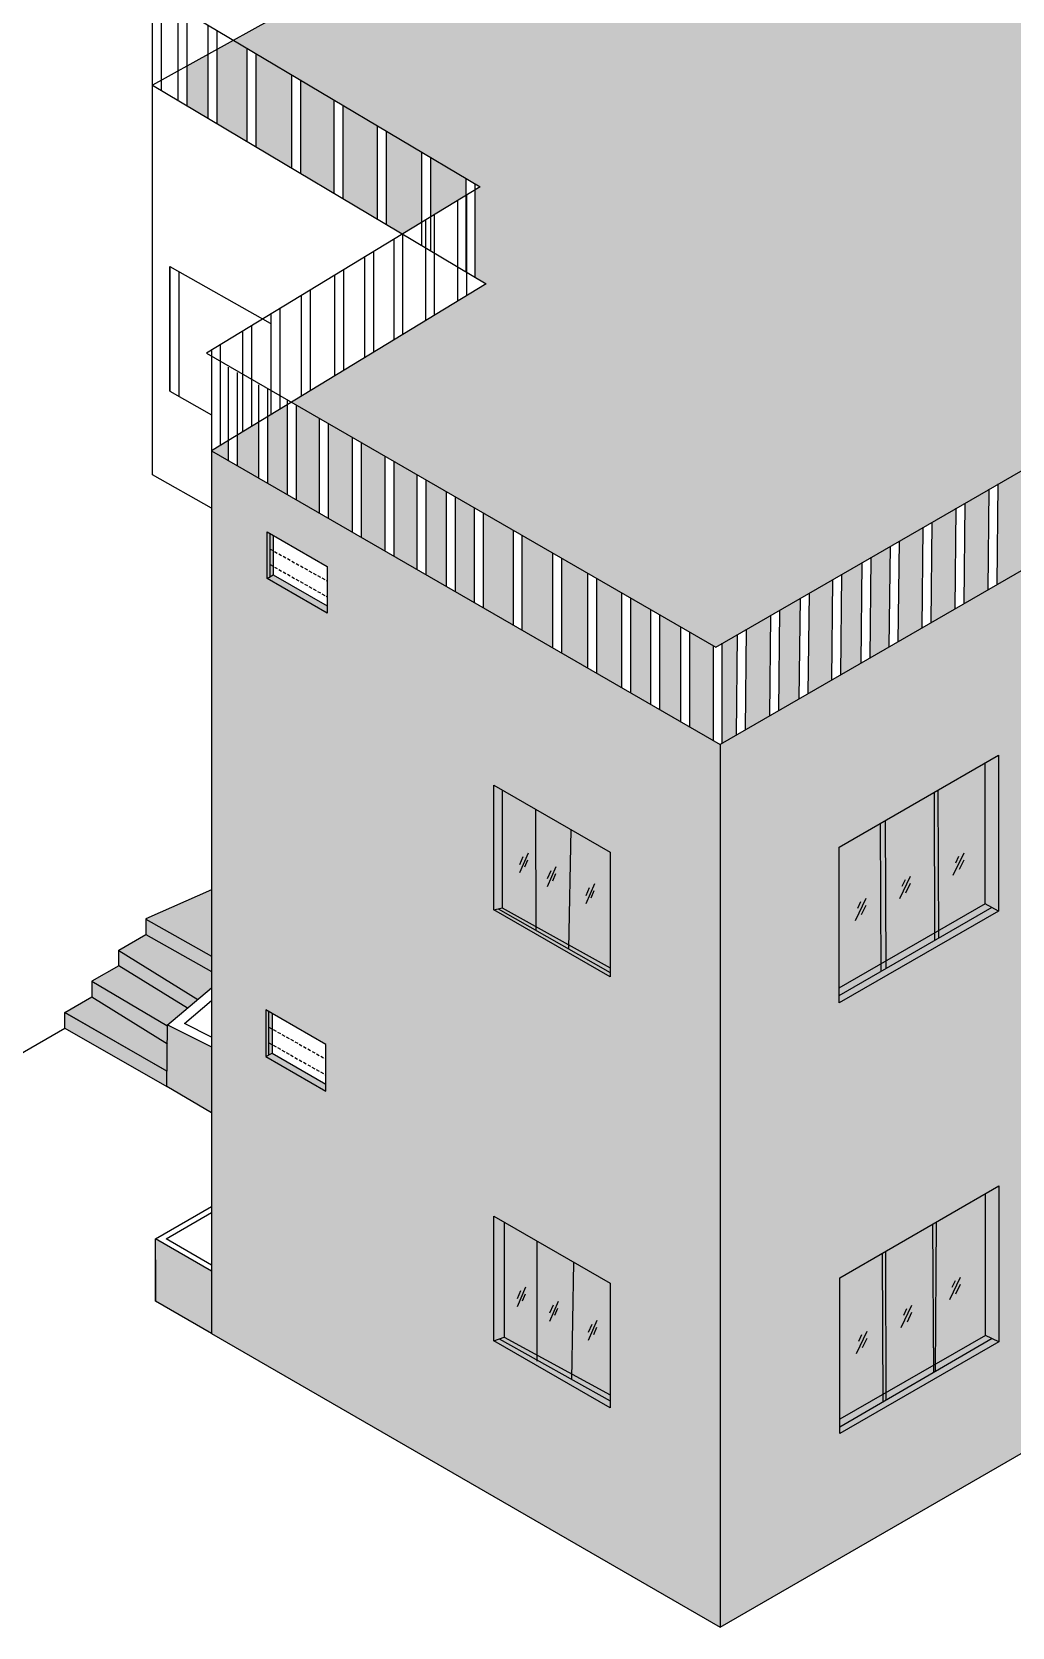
# Model space of a CAD drawing. Header units: millimetres. Extents: x -938220 to 926261, y -44187 to 232552.
# Drawn here: x 865275 to 874713, y 20894 to 36257 of the extents above; entities that cross this region are included whole.
import ezdxf

# ---------------------------------------------------------------- set-up
doc = ezdxf.new("R2010")
doc.units = ezdxf.units.MM
doc.linetypes.add('HIDDEN', pattern=[9.525, 6.35, -3.175])
doc.layers.add('R1', color=220, linetype='Continuous')
doc.layers.add('VENTILATOR', color=130, linetype='Continuous')
doc.layers.add('walls', color=7, linetype='Continuous', true_color=0xf8ce8b)
doc.layers.add('WINDOWS', color=7, linetype='Continuous', true_color=0xd4e480)

msp = doc.modelspace()

# ---------------------------------------------------------------- hatches: boundary and pattern name
at = {"layer": 'walls', "ltscale": 5, "true_color": 0xf8f6b0, "transparency": 33554610}
h = msp.add_hatch(color=51, dxfattribs=at)
h.dxf.hatch_style = 1
h.paths.add_polyline_path([(871902.2, 29393.8), (867005, 32221.1), (867005, 23721.1), (871902.2, 20893.8)])
h.paths.add_polyline_path([(869724.2, 29002.4), (870841.6, 28357.2), (870841.6, 27157.2), (869724.2, 27802.4)], flags=16)
h.paths.add_polyline_path([(870443, 27464.7), (870442.3, 27425.9), (870126.2, 27605.9), (870126.2, 27641.9)], flags=0)
h.paths.add_polyline_path([(868105.4, 26504.1), (868105.4, 26054.1), (867526.9, 26388.1), (867526.9, 26838.1)], flags=16)
h.paths.add_polyline_path([(867586.9, 26654.5), (867586.9, 26504.2), (867556.9, 26521.1), (867556.9, 26671.3)], flags=0)
h.paths.add_polyline_path([(868117.2, 30659.6), (867538.7, 30993.6), (867538.7, 31443.6), (868117.2, 31109.6)], flags=16)
h.paths.add_polyline_path([(867568.7, 31126.6), (867568.7, 31276.8), (867598.7, 31260), (867598.7, 31109.7)], flags=0)
h.paths.add_polyline_path([(869724.2, 24851.2), (870841.6, 24206.1), (870841.6, 23006.1), (869724.2, 23651.2)], flags=16)
h.paths.add_polyline_path([(870472, 23333.3), (870471, 23278.8), (870135.3, 23466.7), (870135.3, 23516.8)], flags=0)
h.paths.add_polyline_path([(863791.1, 34122.5), (863791.1, 38772.5), (859588.3, 41198.9), (859588.3, 36548.9), (859588.3, 28048.9), (863791.1, 25622.5)])
h.paths.add_polyline_path([(862770.1, 30094.8), (862770.1, 30544.8), (863348.6, 30210.8), (863348.6, 29760.8)], flags=16)
h.paths.add_polyline_path([(861471.7, 30861.6), (860893.2, 31195.6), (860893.2, 31645.6), (861471.7, 31311.6)], flags=16)
h.paths.add_polyline_path([(862800.1, 30378), (862830.1, 30361.2), (862830.1, 30210.9), (862800.1, 30227.8)], flags=0)
h.paths.add_polyline_path([(860923.2, 31328.6), (860923.2, 31478.8), (860953.2, 31462), (860953.2, 31311.7)], flags=0)
h.paths.add_polyline_path([(861484.5, 32604.1), (860520.3, 33160.8), (860520.3, 34360.8), (861484.5, 33804.1)], flags=16)
h.paths.add_polyline_path([(863348.6, 33527.9), (862770.1, 33861.9), (862770.1, 34311.9), (863348.6, 33977.9)], flags=16)
h.paths.add_polyline_path([(862800.1, 34145.1), (862830.1, 34128.3), (862830.1, 33978), (862800.1, 33995)], flags=0)
h.paths.add_polyline_path([(863348.6, 35477.4), (862770.1, 35811.4), (862770.1, 36811.9), (863348.6, 36477.9)], flags=16)
h.paths.add_polyline_path([(862826.9, 35823.6), (862874.3, 35841.2), (863059.4, 35733.5), (863059.4, 35687)], flags=0)
h.paths.add_polyline_path([(861484.5, 36397.5), (860520.3, 36954.2), (860520.3, 38110.8), (861484.5, 37554.1)], flags=16)
at = {"layer": 'walls', "ltscale": 5, "transparency": 33554610}
h = msp.add_hatch(color=30, dxfattribs=at)
h.dxf.hatch_style = 1
h.paths.add_polyline_path([(884005.7, 36381.7), (880257.6, 34217.8), (880257.5, 34211.4), (880252, 34214.6), (880252, 25714.6), (884005.7, 27881.7)])
h.paths.add_polyline_path([(882806.2, 29889.2), (882806.2, 28389.2), (881274.1, 27504.6), (881274.1, 29004.6)], flags=16)
h.paths.add_polyline_path([(882222.8, 28111.2), (881752.1, 27846.1), (881751.8, 27900), (882223.2, 28163.6)], flags=0)
h.paths.add_polyline_path([(881269.6, 31652), (881269.6, 33152), (882801.7, 34036.6), (882801.7, 32536.6)], flags=16)
h.paths.add_polyline_path([(875655.8, 31560.9), (871902.2, 29393.8), (871902.2, 20893.8), (875655.8, 23060.9)])
h.paths.add_polyline_path([(873048.4, 26905.5), (873048.4, 28405.5), (874580.5, 29290.1), (874580.5, 27790.1)], flags=16)
h.paths.add_polyline_path([(874584.6, 25142.5), (874584.6, 23642.5), (873052.6, 22757.9), (873052.6, 24257.9)], flags=16)
h.paths.add_polyline_path([(873972.6, 23354.7), (873469.6, 23062.4), (873469.2, 23135.9), (873973, 23425.6)], flags=0)
at = {"layer": 'walls', "ltscale": 5, "true_color": 0xf8f6b0, "transparency": 33554610}
h = msp.add_hatch(color=51, dxfattribs=at)
h.dxf.hatch_style = 1
h.paths.add_polyline_path([(867005, 24321.1), (866466.1, 24632.2), (866466.1, 24032.2), (867005, 23721.1)])
h.paths.add_polyline_path([(867005, 26483.5), (866581.2, 26695.3), (866573.8, 26098.9), (867005, 25846.5)])
at = {"layer": 'WINDOWS', "ltscale": 5, "true_color": 0xfeeab9, "transparency": 33554610}
h = msp.add_hatch(color=254, dxfattribs=at)
h.dxf.hatch_style = 1
h.set_gradient(color1=(128, 128, 128), color2=(128, 128, 128), tint=1)
h.paths.add_polyline_path([(872112.7, 43634.7), (872162.7, 43605.8), (872159.9, 42752.6), (872600.9, 42919.8), (872600.9, 43095.2), (872600.9, 43916.5), (872650.9, 43945.4), (875003.4, 45303.6), (871652.2, 47264), (860629.6, 40655.4), (863791.1, 38830.2)])
h.paths.add_polyline_path([(879152, 34945.4), (879848.5, 35347.5), (880286.9, 35094.4), (883261.1, 36811.6), (879108.5, 39209.1), (875894.6, 37353.5), (872683.8, 39207.3), (867218.3, 36176.8), (869589.9, 34765.9), (869543.1, 34737.4), (869543.1, 33893.7), (869649.2, 33830.6), (867775.7, 32690.2), (871859.4, 30332.5), (875283.8, 32309.5), (875283.8, 32712.1), (876050.6, 33154.8), (876050.6, 33143.4, 0.2188045)])
h = msp.add_hatch(color=254, dxfattribs=at)
h.dxf.hatch_style = 1
h.set_gradient(color1=(0, 255, 255), color2=(0, 255, 191), tint=1)
h.paths.add_polyline_path([(881755.9, 33432.8), (881269.6, 33152), (881269.6, 31789.7), (881762.2, 32071.5)])
h.paths.add_polyline_path([(882254.1, 33720.4), (881790.4, 33452.7), (881796.7, 32091.2), (882253.5, 32352.6)])
h.paths.add_polyline_path([(882673.1, 33962.4), (882276.8, 33733.6), (882267.7, 32360.8), (882673.1, 32592.7)])
h.paths.add_polyline_path([(882677.6, 29815), (882232.5, 29557.9), (882223.2, 28163.6), (882677.6, 28417.7)])
h.paths.add_polyline_path([(882181.7, 29528.6), (881791.2, 29303.2), (881797.6, 27925.6), (882172.4, 28135.2)])
h.paths.add_polyline_path([(881745, 29276.5), (881274.1, 29004.6), (881274.1, 27633), (881751.8, 27900)])
h.paths.add_polyline_path([(869803.9, 28956.3), (869803.9, 27822.1), (870841.6, 27241.8), (870841.6, 28357.2)])
h.paths.add_polyline_path([(870135.3, 24613.9), (869822.7, 24794.3), (869822.7, 23687.2), (870135.3, 23516.8)])
h.paths.add_polyline_path([(870491, 24408.5), (870135.3, 24613.9), (870135.3, 23516.8), (870472, 23333.3)])
h.paths.add_polyline_path([(870841.6, 24206.1), (870491, 24408.5), (870472, 23333.3), (870841.6, 23131.9)])
h.paths.add_polyline_path([(860839.7, 37926.5), (860673.6, 38022.4), (860673.6, 36977.1), (860839.7, 36878.9)])
h.paths.add_polyline_path([(861150.7, 37746.9), (860839.7, 37926.5), (860839.7, 36878.9), (861142.3, 36700.1)])
h.paths.add_polyline_path([(861484.5, 37554.1), (861150.7, 37746.9), (861142.3, 36700.1), (861484.5, 36497.9)])
h.paths.add_polyline_path([(860925.9, 34126.6), (860613.4, 34307.1), (860613.4, 33214.5), (860925.9, 33036.6)])
h.paths.add_polyline_path([(861230.2, 33951), (860925.9, 34126.6), (860925.9, 33036.6), (861211.2, 32874.2)])
h.paths.add_polyline_path([(861484.5, 33804.1), (861230.2, 33951), (861211.2, 32874.2), (861484.5, 32718.6)])
at = {"layer": 'WINDOWS', "ltscale": 5, "transparency": 33554610}
h = msp.add_hatch(color=6, dxfattribs=at)
h.dxf.hatch_style = 1
h.set_gradient(color1=(128, 128, 128), color2=(128, 128, 128), tint=1)
h.paths.add_polyline_path([(872068.6, 30453.2), (871922.7, 30369), (871922.7, 29405.6), (872058.4, 29483.9)])
h.paths.add_polyline_path([(876468, 33204.2, -0.0124491), (876257.2, 33168.3), (876257.2, 32389.7), (876388.4, 32453.2, 0.0046569), (876468, 32461.2)])
h.paths.add_polyline_path([(876774, 33276, -0.0131498), (876554.6, 33222.2), (876554.6, 32471.5, 0.0129253), (876774, 32505.7)])
h.paths.add_polyline_path([(877062.3, 33365.9, -0.0123471), (876860.6, 33300.7), (876860.6, 32522.5, 0.0120531), (877062.3, 32568.7)])
h.paths.add_polyline_path([(877333.4, 33471.4, -0.0115735), (877149, 33397.3), (877149, 32591.8, 0.0112166), (877333.4, 32647.3)])
h.paths.add_polyline_path([(877594.3, 33593.8, -0.0112674), (877420, 33509.7), (877420, 32676.6, 0.0108346), (877594.3, 32741.8)])
h.paths.add_polyline_path([(877914.3, 33774.9, -0.0157156), (877680.9, 33639.3), (877680.9, 32777.5, 0.0149588), (877914.3, 32884.9)])
h.paths.add_polyline_path([(878178.8, 33954, -0.0126171), (878000.9, 33830.4), (878000.9, 32929.2, 0.0118593), (878178.8, 33028.3)])
h.paths.add_polyline_path([(878398.2, 34125.8, -0.0099149), (878265.5, 34019.1), (878265.5, 33080.6, 0.0091975), (878398.2, 33166.3)])
h.paths.add_polyline_path([(878685.1, 34389.1, -0.0160268), (878484.8, 34200.3), (878484.8, 33226.1, 0.0146007), (878685.1, 33376.9)])
h.paths.add_polyline_path([(878971.9, 34707.7, -0.0177167), (878771.7, 34478.7), (878771.7, 33448.1, 0.0156802), (878971.9, 33628.1)])
h.paths.add_polyline_path([(879232.8, 34992), (879152, 34945.4, -0.0092078), (879058.5, 34817.8), (879058.5, 33713.4, 0.0148981), (879232.8, 33900.7)])
h.paths.add_polyline_path([(879500.2, 35146.5), (879319.4, 35042), (879319.4, 34002.8, 0.0173232), (879500.2, 34239)])
h.paths.add_polyline_path([(879743.9, 35287.1), (879586.8, 35196.5), (879586.8, 34299.8), (879743.9, 34390.5)])
h.paths.add_polyline_path([(880010.3, 35254.1), (879880, 35329.3), (879848.5, 35347.5), (879830.5, 35337.1), (879830.5, 34440.5), (879845.6, 34449.2), (879991.6, 34364.9)])
h.paths.add_polyline_path([(880200.5, 35144.3), (880096.6, 35204.3), (880077.9, 34315.1), (880181.8, 34255.1)])
h.paths.add_polyline_path([(880416.4, 35169.2), (880286.9, 35094.4), (880276.2, 35100.6), (880257.6, 34217.8), (880408.3, 34304.8)])
h.paths.add_polyline_path([(880713.2, 35340.6), (880533.8, 35237), (880525.8, 34372.6), (880705.1, 34476.2)])
h.paths.add_polyline_path([(881038.7, 35528.5), (880830.7, 35408.4), (880822.6, 34544), (881030.6, 34664.1)])
h.paths.add_polyline_path([(882171, 35322.5), (882179, 36186.9), (881889.6, 36019.8), (881881.5, 35155.3)])
h.paths.add_polyline_path([(882545.7, 35538.8), (882553.8, 36403.2), (882296.5, 36254.7), (882288.4, 35390.3)])
h.paths.add_polyline_path([(882953.5, 35774.2), (882961.5, 36638.7), (882671.2, 36471), (882663.2, 35606.6)])
h.paths.add_polyline_path([(883357, 36007.2), (883364, 36752.2), (883261.1, 36811.6), (883079, 36706.5), (883070.9, 35842)])
h.paths.add_polyline_path([(883793.4, 36259.2), (883795.7, 36503), (883480.2, 36685.1), (883474.5, 36075)])
h.paths.add_polyline_path([(883911.9, 36435.9), (883910.8, 36327), (884005.7, 36381.7)])
h = msp.add_hatch(color=6, dxfattribs=at)
h.dxf.hatch_style = 1
h.set_gradient(color1=(128, 128, 128), color2=(128, 128, 128), tint=1)
h.paths.add_polyline_path([(866973, 36040.8), (866770.5, 35928.5), (866770.5, 35543.2), (866973, 35422.7)])
h.paths.add_polyline_path([(867347.2, 36100.1), (867218.3, 36176.8), (867059.6, 36088.8), (867059.6, 35371.2), (867347.2, 35200.1)])
h.paths.add_polyline_path([(867777.2, 35844.3), (867433.8, 36048.5), (867433.8, 35148.5), (867777.2, 34944.3)])
h.paths.add_polyline_path([(868186.6, 35600.7), (867863.8, 35792.7), (867863.8, 34892.7), (868186.6, 34700.7)])
h.paths.add_polyline_path([(868603.8, 35352.5), (868273.2, 35549.2), (868273.2, 34649.2), (868603.8, 34452.5)])
h.paths.add_polyline_path([(869030.1, 35098.9), (868690.4, 35301), (868690.4, 34401), (868842.1, 34310.7), (869030.1, 34425.1)])
h.paths.add_polyline_path([(869456.5, 34845.3), (869116.7, 35047.4), (869116.7, 34477.8), (869456.5, 34684.6)])
h.paths.add_polyline_path([(867168.9, 32320.9), (867005, 32221.1), (867168.9, 32126.5)])
h.paths.add_polyline_path([(867459.9, 32498), (867255.5, 32373.6), (867255.5, 32076.5), (867459.9, 31958.5)])
h.paths.add_polyline_path([(867737.2, 32666.8), (867546.5, 32550.7), (867546.5, 31908.5), (867737.2, 31798.4)])
h.paths.add_polyline_path([(868042.7, 32536.1), (867823.8, 32662.5), (867823.8, 31748.4), (868042.7, 31622)])
h = msp.add_hatch(color=6, dxfattribs=at)
h.dxf.hatch_style = 1
h.set_gradient(color1=(128, 128, 128), color2=(128, 128, 128), tint=1)
h.paths.add_polyline_path([(868360.8, 32352.4), (868129.3, 32486.1), (868129.3, 31572), (868360.8, 31438.4)])
h.paths.add_polyline_path([(868676.8, 32170), (868447.4, 32302.4), (868447.4, 31388.4), (868676.8, 31255.9)])
h.paths.add_polyline_path([(868982.9, 31993.3), (868763.4, 32120), (868763.4, 31205.9), (868982.9, 31079.2)])
h.paths.add_polyline_path([(869265.5, 31830.1), (869069.5, 31943.3), (869069.5, 31029.2), (869265.5, 30916)])
h.paths.add_polyline_path([(869537.5, 31673), (869352.1, 31780.1), (869352.1, 30866), (869537.5, 30759)])
h.paths.add_polyline_path([(869910.4, 31457.8), (869624.1, 31623), (869624.1, 30709), (869910.4, 30543.7)])
h.paths.add_polyline_path([(870289.2, 31239.1), (869997, 31407.8), (869997, 30493.7), (870289.2, 30325)])
h.paths.add_polyline_path([(870626.5, 31044.3), (870375.8, 31189.1), (870375.8, 30275), (870626.5, 30130.2)])
h.paths.add_polyline_path([(870953.8, 30855.4), (870713.1, 30994.3), (870713.1, 30080.2), (870953.8, 29941.3)])
h.paths.add_polyline_path([(871235.6, 30692.7), (871040.4, 30805.4), (871040.4, 29891.3), (871235.6, 29778.6)])
h.paths.add_polyline_path([(871523, 30526.7), (871322.2, 30642.7), (871322.2, 29728.6), (871523, 29612.7)])
h.paths.add_polyline_path([(871836.1, 30346), (871609.6, 30476.7), (871609.6, 29562.7), (871836.1, 29431.9)])
h.paths.add_polyline_path([(872389, 30638.2), (872155.2, 30503.2), (872145, 29533.9), (872378.8, 29668.9)])
h.paths.add_polyline_path([(872674.3, 30802.9), (872475.6, 30688.2), (872465.4, 29718.9), (872664.1, 29833.6)])
h.paths.add_polyline_path([(872987.5, 30983.7), (872760.9, 30852.9), (872750.7, 29883.6), (872977.3, 30014.5)])
h.paths.add_polyline_path([(873268.3, 31145.9), (873074.1, 31033.7), (873063.9, 30064.5), (873258.2, 30176.6)])
h.paths.add_polyline_path([(873540.7, 31303.2), (873354.9, 31195.9), (873344.8, 30226.6), (873530.6, 30333.9)])
h.paths.add_polyline_path([(873855.6, 31485), (873627.3, 31353.2), (873617.2, 30383.9), (873845.4, 30515.7)])
h.paths.add_polyline_path([(874175.2, 31669.5), (873942.2, 31535), (873932, 30565.7), (874165, 30700.2)])
h.paths.add_polyline_path([(874493.2, 31853.1), (874261.8, 31719.5), (874251.6, 30750.2), (874483.1, 30883.8)])
h.paths.add_polyline_path([(874850.8, 32059.6), (874579.9, 31903.1), (874569.7, 30933.8), (874840.7, 31090.3)])
h.paths.add_polyline_path([(875153.9, 32234.6), (874937.4, 32109.6), (874927.3, 31140.3), (875143.8, 31265.3)])
h.paths.add_polyline_path([(875519.4, 31639.7), (875235.5, 31803.6), (875230.4, 31315.3), (875517.7, 31481.2)])
h.paths.add_polyline_path([(875771.2, 32993.5), (875657.8, 32928), (875657.8, 32099.1), (875771.2, 32154.1)])
h.paths.add_polyline_path([(875964, 33104.8), (875857.8, 33043.5), (875857.8, 32196), (875964, 32247.5)])
h.paths.add_polyline_path([(876170.6, 33156.6, -0.0070323), (876050.6, 33143.4), (876050.6, 32289.5), (876170.6, 32347.7)])
h = msp.add_hatch(color=256, dxfattribs=at)
h.dxf.hatch_style = 1
h.set_gradient(color1=(128, 128, 128), color2=(128, 128, 128), tint=1)
h.paths.add_polyline_path([(867598.7, 31028.2), (867538.7, 30993.6), (868117.2, 30659.6), (868117.2, 30728.9)])
h.paths.add_polyline_path([(867598.7, 31109.7), (867568.7, 31126.6), (867568.7, 31010.9), (867598.7, 31028.2)])
h.paths.add_polyline_path([(867598.7, 31260), (867568.7, 31276.8), (867568.7, 31126.6), (867598.7, 31109.7)])
h.paths.add_polyline_path([(867598.7, 31408.9), (867568.7, 31426.3), (867568.7, 31276.8), (867598.7, 31260)])
h.paths.add_polyline_path([(867568.7, 31276.8), (867568.7, 31426.3), (867538.7, 31443.6), (867538.7, 30993.6), (867568.7, 31010.9), (867568.7, 31126.6)])
at = {"layer": 'WINDOWS', "ltscale": 5, "true_color": 0xfeeab9, "transparency": 33554610}
h = msp.add_hatch(color=254, dxfattribs=at)
h.dxf.hatch_style = 1
h.set_gradient(color1=(128, 128, 128), color2=(128, 128, 128), tint=1)
h.paths.add_polyline_path([(874451.9, 27715.8), (874451.9, 27858.4), (874005.4, 27600.6), (874006, 27458.4)])
h.paths.add_polyline_path([(874005.4, 27600.6), (873495.8, 27306.4), (873496.5, 27164.2), (874006, 27458.4)])
h.paths.add_polyline_path([(873448.9, 27279.3), (873048.4, 27048), (873048.4, 26905.5), (873449.6, 27137.1)])
h.paths.add_polyline_path([(874580.5, 27932.6), (874451.9, 27858.4), (874580.5, 27790.1)])
h.paths.add_polyline_path([(874451.9, 27858.4), (874451.9, 27715.8), (874580.5, 27790.1)])
h.paths.add_polyline_path([(874580.5, 29290.1), (874451.9, 29215.8), (874451.9, 27858.4), (874580.5, 27932.6)])
h = msp.add_hatch(color=254, dxfattribs=at)
h.dxf.hatch_style = 1
h.set_gradient(color1=(0, 255, 255), color2=(0, 255, 191), tint=1)
h.paths.add_polyline_path([(873442.7, 28633.2), (873048.4, 28405.5), (873048.4, 27048), (873448.9, 27279.3)])
h.paths.add_polyline_path([(873963.6, 28933.9), (873489.6, 28660.2), (873495.8, 27306.4), (873966, 27577.8)])
h.paths.add_polyline_path([(874451.9, 29215.8), (873999.1, 28954.4), (874005.4, 27600.6), (874451.9, 27858.4)])
h.paths.add_polyline_path([(873462.1, 24494.4), (873052.6, 24257.9), (873052.6, 22896.3), (873469.2, 23135.9)])
h.paths.add_polyline_path([(873947.2, 24774.4), (873493.4, 24512.5), (873497.9, 23152.4), (873954.2, 23414.7)])
h.paths.add_polyline_path([(874456.1, 25068.3), (873980.9, 24793.9), (873973, 23425.6), (874456.1, 23703.3)])
h = msp.add_hatch(color=254, dxfattribs=at)
h.dxf.hatch_style = 1
h.set_gradient(color1=(128, 128, 128), color2=(128, 128, 128), tint=1)
h.paths.add_polyline_path([(869803.9, 28956.3), (869724.2, 29002.4), (869724.2, 27802.4), (869803.9, 27822.1)])
h.paths.add_polyline_path([(869803.9, 27822.1), (869724.2, 27802.4), (869803.9, 27756.3)])
h.paths.add_polyline_path([(869803.9, 27822.1), (869803.9, 27756.3), (870841.6, 27157.2), (870841.6, 27241.8)])
at = {"layer": 'WINDOWS', "ltscale": 5, "transparency": 33554610}
h = msp.add_hatch(color=256, dxfattribs=at)
h.dxf.hatch_style = 1
h.set_gradient(color1=(128, 128, 128), color2=(128, 128, 128), tint=1)
h.paths.add_polyline_path([(873489.6, 28660.2), (873442.7, 28633.2), (873450.2, 27137.5), (873497.1, 27164.6)])
h.paths.add_polyline_path([(873999.1, 28954.4), (873963.6, 28933.9), (873966, 27577.8), (874005.4, 27600.6)])
h = msp.add_hatch(color=256, dxfattribs=at)
h.dxf.hatch_style = 1
h.set_gradient(color1=(192, 192, 192), color2=(192, 192, 192), tint=1)
h.paths.add_polyline_path([(866372, 27563.8), (866112.2, 27413.8), (866112.2, 27410.5), (866872.6, 26939.1), (867005, 27049.9), (867005, 27208.6)])
h.paths.add_polyline_path([(867005, 27995.3), (866372, 27713.8), (866372, 27710.5), (867005, 27355.3)])
h.paths.add_polyline_path([(866112.2, 27263.8), (865852.4, 27113.8), (866573.8, 26689.1), (866581.2, 26695.3), (866771.9, 26854.8)])
h = msp.add_hatch(color=256, dxfattribs=at)
h.dxf.hatch_style = 1
h.set_gradient(color1=(41, 49, 137), color2=(255, 0, 255), tint=1)
h.paths.add_polyline_path([(865592.6, 26812.6), (865592.6, 26662.6), (866573.8, 26098.9), (866575.7, 26247.9)])
h.paths.add_polyline_path([(865852.4, 27113.8), (865852.4, 26962.6), (866578.9, 26512.5), (866581.2, 26695.3), (866573.8, 26689.1)])
h.paths.add_polyline_path([(866112.2, 27410.5), (866112.2, 27263.8), (866771.9, 26854.8), (866872.6, 26939.1)])
h.paths.add_polyline_path([(866372, 27710.5), (866372, 27563.8), (867005, 27208.6), (867005, 27355.3)])
h = msp.add_hatch(color=256, dxfattribs=at)
h.dxf.hatch_style = 1
h.set_gradient(color1=(192, 192, 192), color2=(192, 192, 192), tint=1)
h.paths.add_polyline_path([(865852.4, 26962.6), (865592.6, 26812.6), (866575.7, 26247.9), (866578.9, 26512.5)])
h = msp.add_hatch(color=256, dxfattribs=at)
h.dxf.hatch_style = 1
h.set_gradient(color1=(128, 128, 128), color2=(128, 128, 128), tint=1)
h.paths.add_polyline_path([(867586.9, 26803.4), (867556.9, 26820.8), (867556.9, 26671.3), (867586.9, 26654.5)])
h.paths.add_polyline_path([(867556.9, 26820.8), (867526.9, 26838.1), (867526.9, 26388.1), (867556.9, 26405.4)])
h.paths.add_polyline_path([(867586.9, 26654.5), (867556.9, 26671.3), (867556.9, 26521.1), (867586.9, 26504.2)])
h.paths.add_polyline_path([(867586.9, 26504.2), (867556.9, 26521.1), (867556.9, 26405.4), (867586.9, 26422.7)])
h.paths.add_polyline_path([(867586.9, 26422.7), (867556.9, 26405.4), (867526.9, 26388.1), (868105.4, 26054.1), (868105.4, 26123.4)])
at = {"layer": 'WINDOWS', "ltscale": 5, "true_color": 0xfeeab9, "transparency": 33554610}
h = msp.add_hatch(color=254, dxfattribs=at)
h.dxf.hatch_style = 1
h.set_gradient(color1=(128, 128, 128), color2=(128, 128, 128), tint=1)
h.paths.add_polyline_path([(873470, 22998.9), (873469.2, 23135.9), (873052.6, 22896.3), (873052.6, 22757.9)])
h.paths.add_polyline_path([(874456.1, 23568.3), (874456.1, 23703.3), (873497.9, 23152.4), (873498.3, 23015.3)])
h.paths.add_polyline_path([(874526.4, 23743.7), (874456.1, 23703.3), (874456.1, 23568.3), (874584.6, 23642.5)])
h.paths.add_polyline_path([(874584.6, 25142.5), (874456.1, 25068.3), (874456.1, 23703.3), (874526.4, 23743.7), (874584.6, 23642.5)])
h = msp.add_hatch(color=254, dxfattribs=at)
h.dxf.hatch_style = 1
h.set_gradient(color1=(128, 128, 128), color2=(128, 128, 128), tint=1)
h.paths.add_polyline_path([(873497.9, 23152.4), (873469.2, 23135.9), (873470, 22998.9), (873498.3, 23015.3)])
h.paths.add_polyline_path([(869822.7, 24794.3), (869724.2, 24851.2), (869724.2, 23651.2), (869773.4, 23714), (869822.7, 23687.2)])
h.paths.add_polyline_path([(869822.7, 23687.2), (869773.4, 23714), (869724.2, 23651.2), (869822.7, 23594.3)])
h.paths.add_polyline_path([(869822.7, 23687.2), (869822.7, 23594.3), (870841.6, 23006.1), (870841.6, 23131.9)])
at = {"layer": 'WINDOWS', "ltscale": 5, "transparency": 33554610}
h = msp.add_hatch(color=256, dxfattribs=at)
h.dxf.hatch_style = 1
h.set_gradient(color1=(128, 128, 128), color2=(128, 128, 128), tint=1)
h.paths.add_polyline_path([(873954.2, 23414.7), (873973, 23425.6), (873980.9, 24793.9), (873947.2, 24774.4)])
h.paths.add_polyline_path([(873470.1, 23136.4), (873498.5, 23152.7), (873493.4, 24512.5), (873462.1, 24494.4)])

# ---------------------------------------------------------------- linework, layer by layer
at = {"layer": 'R1', "ltscale": 5}
for p, q in [((866435.3, 35742.6), (866435.3, 36642.6)), ((866435.3, 36642.6), (869589.9, 34765.9)), ((866521.9, 35692.6), (866521.9, 36592.6)), ((866683.9, 35594.7), (866683.9, 36494.7)), ((866770.5, 35544.7), (866770.5, 36444.7)), ((866973, 35422.7), (866973, 36322.7)), ((867059.6, 35372.7), (867059.6, 36272.7)), ((867347.2, 35200.1), (867347.2, 36100.1)), ((867433.8, 35150.1), (867433.8, 36050.1)), ((867777.2, 34944.3), (867777.2, 35844.3)), ((867863.8, 34894.3), (867863.8, 35794.3)), ((868186.6, 34700.7), (868186.6, 35600.7)), ((868273.2, 34650.7), (868273.2, 35550.7)), ((868603.8, 34452.5), (868603.8, 35352.5)), ((868690.4, 34402.5), (868690.4, 35302.5)), ((869030.1, 34198.9), (869030.1, 35098.9)), ((869116.7, 34148.9), (869116.7, 35048.9)), ((869589.9, 34765.9), (866956.7, 33163.1)), ((869456.5, 33945.3), (869456.5, 34845.3)), ((869543.1, 33895.3), (869543.1, 34795.3)), ((869377.1, 33665), (869377.1, 34636.4)), ((869462.6, 33717), (869462.6, 34688.4)), ((869066.9, 33476.2), (869066.9, 34447.5)), ((869152.3, 33528.1), (869152.3, 34499.5)), ((868762.2, 33290.7), (868762.2, 34262.1)), ((868847.6, 33342.7), (868847.6, 34314.1)), ((868567.5, 33172.2), (868567.5, 34143.5)), ((868278.4, 32996.2), (868278.4, 33967.6)), ((868482, 33120.2), (868482, 34091.5)), ((868193, 32944.2), (868193, 33915.6)), ((867871.5, 32748.5), (867871.5, 33719.9)), ((867956.9, 32800.5), (867956.9, 33771.9)), ((867579.8, 32571), (867579.8, 33542.4)), ((867665.2, 32623), (867665.2, 33594.3)), ((867306.5, 32404.6), (867306.5, 33376)), ((867391.9, 32456.6), (867391.9, 33428)), ((867090.4, 32273.1), (867090.4, 33244.5)), ((866956.7, 33163.1), (871859.4, 30332.5)), ((867168.9, 32126.5), (867168.9, 33026.5)), ((867255.5, 32076.5), (867255.5, 32976.5)), ((867459.9, 31958.5), (867459.9, 32858.5)), ((867546.5, 31908.5), (867546.5, 32822.6)), ((867737.2, 31798.4), (867737.2, 32712.5)), ((867823.8, 31748.4), (867823.8, 32662.5)), ((868042.7, 31622), (868042.7, 32536.1)), ((868129.3, 31572), (868129.3, 32486.1)), ((871859.4, 30332.5), (875600.9, 32492.6)), ((868360.8, 31438.4), (868360.8, 32352.4)), ((868447.4, 31388.4), (868447.4, 32302.4)), ((868676.8, 31255.9), (868676.8, 32170)), ((868763.4, 31205.9), (868763.4, 32120)), ((867005, 31669.8), (866435.3, 31992.6)), ((868982.9, 31079.2), (868982.9, 31993.3)), ((869069.5, 31029.2), (869069.5, 31943.3)), ((869265.5, 30916), (869265.5, 31830.1)), ((874483.1, 30883.8), (874493.2, 31853.1)), ((874569.7, 30933.8), (874579.9, 31903.1)), ((869352.1, 30866), (869352.1, 31780.1)), ((869537.5, 30759), (869537.5, 31673)), ((874165, 30700.2), (874175.2, 31669.5)), ((874251.6, 30750.2), (874261.8, 31719.5)), ((869624.1, 30709), (869624.1, 31623)), ((873932, 30565.7), (873942.2, 31535)), ((869910.4, 30543.7), (869910.4, 31457.8)), ((869997, 30493.7), (869997, 31407.8)), ((873617.2, 30383.9), (873627.3, 31353.2)), ((873845.4, 30515.7), (873855.6, 31485)), ((870289.2, 30325), (870289.2, 31239.1)), ((870375.8, 30275), (870375.8, 31189.1)), ((873344.8, 30226.6), (873354.9, 31195.9)), ((873530.6, 30333.9), (873540.7, 31303.2)), ((870626.5, 30130.2), (870626.5, 31044.3)), ((873063.9, 30064.5), (873074.1, 31033.7)), ((873258.2, 30176.6), (873268.3, 31145.9)), ((870713.1, 30080.2), (870713.1, 30994.3)), ((872977.3, 30014.5), (872987.5, 30983.7)), ((870953.8, 29941.3), (870953.8, 30855.4)), ((871040.4, 29891.3), (871040.4, 30805.4)), ((872664.1, 29833.6), (872674.3, 30802.9)), ((872750.7, 29883.6), (872760.9, 30852.9)), ((871235.6, 29778.6), (871235.6, 30692.7)), ((871322.2, 29728.6), (871322.2, 30642.7)), ((872378.8, 29668.9), (872389, 30638.2)), ((872465.4, 29718.9), (872475.6, 30688.2)), ((871523, 29612.7), (871523, 30526.7)), ((871609.6, 29562.7), (871609.6, 30476.7)), ((872058.4, 29483.9), (872068.6, 30453.2)), ((872145, 29533.9), (872155.2, 30503.2)), ((871836.1, 29431.9), (871836.1, 30346)), ((871922.7, 29405.6), (871922.7, 30369))]:
    msp.add_line(p, q, dxfattribs=at)
at = {"layer": 'VENTILATOR', "color": 61, "ltscale": 5, "true_color": 0xd4e480}
for p, q in [((867568.7, 31010.9), (867568.7, 31426.3)), ((867598.7, 31408.9), (867598.7, 31028.2)), ((867556.9, 26405.4), (867556.9, 26820.8)), ((867586.9, 26803.4), (867586.9, 26422.7))]:
    msp.add_line(p, q, dxfattribs=at)
at = {"layer": 'VENTILATOR', "color": 5, "linetype": 'HIDDEN', "ltscale": 5}
for p, q in [((867568.7, 31276.8), (868117.2, 30969.8)), ((867568.7, 31126.6), (868117.2, 30817)), ((867556.9, 26671.3), (868105.4, 26364.3)), ((867556.9, 26521.1), (868105.4, 26211.5))]:
    msp.add_line(p, q, dxfattribs=at)
at = {"layer": 'VENTILATOR', "color": 61, "ltscale": 5, "true_color": 0xd4e480}
for points in [[(867538.7, 30993.6), (867538.7, 31443.6), (868117.2, 31109.6), (868117.2, 30659.6), (867538.7, 30993.6), (867598.7, 31028.2), (868117.2, 30728.9)], [(867526.9, 26388.1), (868105.4, 26054.1), (868105.4, 26504.1), (867526.9, 26838.1), (867526.9, 26388.1), (867586.9, 26422.7), (868105.4, 26123.4)]]:
    msp.add_lwpolyline(points, dxfattribs=at)
at = {"layer": 'walls', "ltscale": 5}
msp.add_line((866435.3, 31992.6), (866435.3, 35742.6), dxfattribs=at)
for points in [[(872683.8, 40159), (872683.8, 39207.3), (866435.3, 35742.6), (866435.3, 36642.6)], [(863791.1, 38772.5), (863791.1, 34122.5), (863791.1, 25622.5), (865592.6, 26662.6), (865592.6, 26812.6), (866575.7, 26247.9)], [(866435.3, 35742.6), (869649.2, 33830.6), (867005, 32221.1), (871902.2, 29393.8)], [(867005, 33192.5), (867005, 32221.1), (867005, 23721.1), (866466.1, 24032.2)], [(867005, 23721.1), (871902.2, 20893.8), (875655.8, 23060.9), (875655.8, 31560.9), (875149.9, 31853)], [(875655.8, 31560.9), (871902.2, 29393.8), (871902.2, 20893.8)]]:
    msp.add_lwpolyline(points, dxfattribs=at)
at = {"layer": 'walls', "color": 254, "ltscale": 5, "true_color": 0xfeeab9}
for points in [[(874580.5, 27790.1), (873048.4, 26905.5), (873048.4, 28405.5), (874580.5, 29290.1), (874580.5, 27790.1), (874451.9, 27858.4), (873045.2, 27046.2)], [(870841.6, 27157.2), (869724.2, 27802.4), (869803.9, 27822.1)], [(874584.6, 23642.5), (873052.6, 22757.9), (873052.6, 24257.9), (874584.6, 25142.5), (874584.6, 23642.5), (874456.1, 23703.3), (874456.1, 25068.3)], [(870841.6, 23006.1), (869724.2, 23651.2), (869822.7, 23687.2)]]:
    msp.add_lwpolyline(points, dxfattribs=at)
at = {"layer": 'WINDOWS', "ltscale": 5}
for p, q in [((866689.9, 33948.4), (866689.9, 32748.4)), ((866603.4, 32797.3), (867005, 32569.8)), ((874451.9, 27858.4), (874451.9, 29215.8)), ((869803.9, 28956.3), (869803.9, 27822.1)), ((870003.4, 28312.6), (869969.5, 28234.8)), ((870052, 28348.9), (869969.9, 28157.6)), ((870048, 28281.5), (870018.6, 28213)), ((874246.5, 28348.4), (874143.7, 28133.1)), ((874197.6, 28315.8), (874167.2, 28252)), ((874246.5, 28280.8), (874202.8, 28189.1)), ((870270.9, 28178.3), (870237.1, 28100.5)), ((870319.6, 28214.7), (870237.4, 28023.3)), ((870315.6, 28147.3), (870286.2, 28078.8)), ((873731.5, 28122.1), (873628.8, 27906.8)), ((870642, 28015.1), (870608.1, 27937.3)), ((870690.7, 28051.5), (870608.5, 27860.1)), ((870686.6, 27984.1), (870657.2, 27915.6)), ((873682.7, 28089.5), (873652.2, 28025.7)), ((873731.5, 28054.5), (873687.8, 27962.8)), ((869764, 27812.2), (870841.6, 27198.4)), ((869803.9, 27822.1), (870841.6, 27241.8)), ((874516.2, 27824.2), (873045.2, 26974.9)), ((873303.1, 27912.3), (873200.3, 27696.9)), ((873254.2, 27879.7), (873223.7, 27815.8)), ((873303.1, 27844.7), (873259.3, 27753)), ((866372, 27710.5), (867005, 27355.3)), ((866112.2, 27410.5), (866872.6, 26939.1)), ((865592.6, 26662.6), (866573.8, 26098.9)), ((866573.8, 26698.9), (867005, 26483.5)), ((869822.7, 24794.3), (869822.7, 23687.2)), ((867005, 24321.1), (866466.1, 24632.2)), ((869980.2, 24132.4), (869946.3, 24054.7)), ((870028.8, 24168.8), (869946.7, 23977.5)), ((874212.6, 24260.7), (874109.8, 24045.4)), ((874163.7, 24228.2), (874133.2, 24164.3)), ((874212.6, 24193.1), (874168.8, 24101.5)), ((870024.8, 24101.4), (869995.4, 24032.9)), ((870292.6, 23993.4), (870258.7, 23915.6)), ((870341.2, 24029.8), (870259.1, 23838.4)), ((873745.3, 23990.9), (873642.5, 23775.6)), ((870337.2, 23962.4), (870307.8, 23893.9)), ((870714.1, 23846), (870632, 23654.6)), ((873696.4, 23958.4), (873665.9, 23894.5)), ((873745.3, 23923.3), (873701.5, 23831.7)), ((869773.4, 23669.2), (870841.6, 23071.5)), ((869822.7, 23687.2), (870841.6, 23131.9)), ((870665.5, 23809.6), (870631.6, 23731.8)), ((870710.1, 23778.6), (870680.7, 23710.1)), ((874456.1, 23703.3), (873052.6, 22896.3)), ((874520.4, 23672.9), (873052.6, 22820.1)), ((873313.2, 23741.5), (873210.4, 23526.1)), ((873264.3, 23708.9), (873233.8, 23645)), ((873313.2, 23673.9), (873269.4, 23582.2)), ((873954.2, 23409.6), (873954.2, 23409.6)), ((873973, 23420), (873973.2, 23420.1))]:
    msp.add_line(p, q, dxfattribs=at)
at = {"layer": 'WINDOWS', "color": 177, "ltscale": 5, "true_color": 0x293189}
for p, q in [((873963.6, 28933.9), (873966.1, 27506.7)), ((873999.1, 28954.4), (874005.7, 27529.5)), ((870125, 28770.9), (870126.2, 27605.9)), ((870462.6, 28576), (870442.3, 27425.9)), ((873442.7, 28633.2), (873449.2, 27208.2)), ((873489.6, 28660.2), (873496.2, 27235.3)), ((873947.2, 24774.8), (873954.5, 23344.1)), ((873980.9, 24794.2), (873972.6, 23354.7)), ((870135.3, 24613.9), (870135.3, 23454.6)), ((873462.1, 24494.4), (873469.6, 23062.4)), ((873493.4, 24512.5), (873498.1, 23079)), ((870491, 24408.5), (870471, 23278.8))]:
    msp.add_line(p, q, dxfattribs=at)
at = {"layer": 'WINDOWS', "ltscale": 5}
for points in [[(866603.4, 33997.3), (866603.4, 32797.3), (866603.4, 33997.3), (866603.4, 32797.3), (866603.4, 33997.3), (867567.6, 33451.1)], [(869724.2, 27802.4), (869724.2, 29002.4), (870841.6, 28357.2), (870841.6, 27157.2)], [(867005, 27995.3), (866372, 27713.8), (866372, 27563.8), (867005, 27208.6)], [(866112.2, 27263.8), (866112.2, 27413.8), (866372, 27563.8)], [(866771.9, 26854.8), (866112.2, 27263.8), (865852.4, 27113.8), (866573.8, 26689.1), (867005, 27049.9)], [(865852.4, 27113.8), (865852.4, 26962.6), (866578.9, 26512.5)], [(866573.8, 26248.9), (865592.6, 26812.6), (865852.4, 26962.6)], [(867005, 26576.8), (866742.6, 26707.9), (867005, 26927.5)], [(867005, 25846.5), (866573.8, 26098.9), (866581.2, 26695.3)], [(866466.1, 24432.2), (866466.1, 24032.2), (866466.1, 24632.2), (867005, 24943.4)], [(867005, 24378.9), (866566.1, 24632.2), (867005, 24885.6)], [(869724.2, 23651.2), (869724.2, 24851.2), (870841.6, 24206.1), (870841.6, 23006.1)]]:
    msp.add_lwpolyline(points, dxfattribs=at)

doc.saveas('drawing.dxf')
